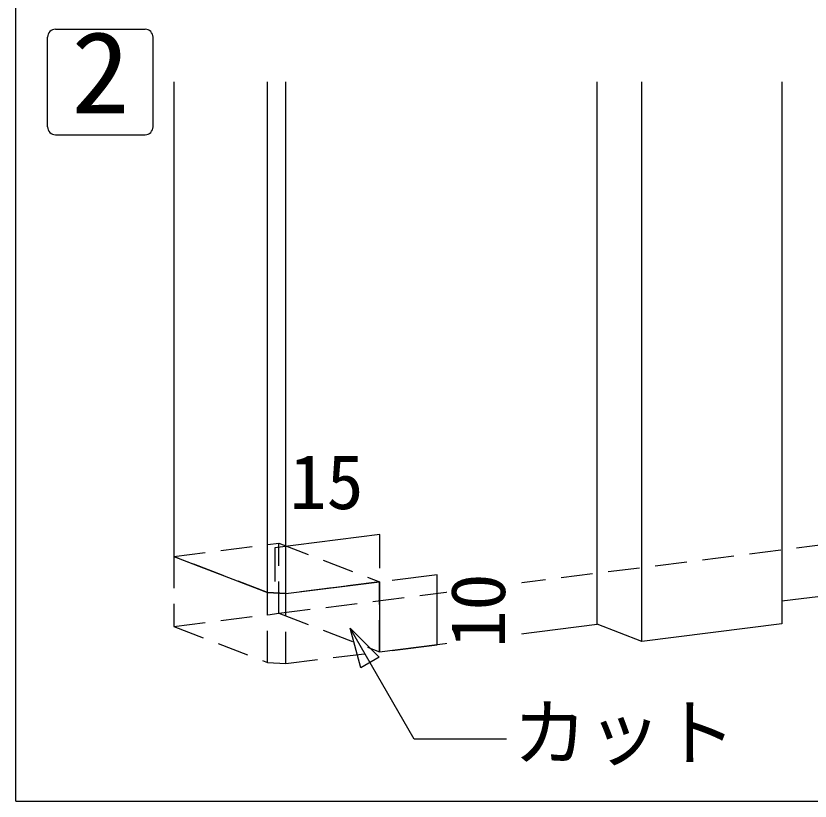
# Model space of a CAD drawing. Units: millimetres, scale not verified. Extents: x -1051 to 1051, y -744 to 744.
# Drawn here: x -482.5 to -331.8, y -577.5 to -428.6 of the extents above; entities that cross this region are included whole.
import ezdxf
from ezdxf.enums import TextEntityAlignment as Align

# ---------------------------------------------------------------- set-up
doc = ezdxf.new("R2010")
doc.units = ezdxf.units.MM
doc.header["$LTSCALE"] = 5
doc.linetypes.add('DASHED1', pattern=[1.8, 1.2, -0.6])
doc.layers.add('5-0', color=7, linetype='Continuous')
doc.layers.add('5-1', color=5, linetype='Continuous')
doc.styles.add('ＭＳ ゴシック', font='')
doc.styles.get('ＭＳ ゴシック').set_extended_font_data('MS Gothic')

msp = doc.modelspace()

# ---------------------------------------------------------------- linework, layer by layer
at = {"layer": '5-0', "color": 3}
for q in [(-482.5, -257.5), (-202.5, -577.5)]:
    msp.add_line((-482.5, -577.5), q, dxfattribs=at)
at = {"layer": '5-0', "color": 1}
for p, q in [((-474.986, -431.114), (-457.986, -431.114)), ((-476.486, -449.614), (-476.486, -432.614)), ((-456.486, -449.614), (-456.486, -432.614)), ((-474.986, -451.114), (-457.986, -451.114))]:
    msp.add_line(p, q, dxfattribs=at)
at = {"layer": '5-0'}
for p, q in [((-452.559, -441.114), (-452.559, -531.114)), ((-434.749, -537.931), (-434.749, -441.114)), ((-431.263, -538.138), (-431.263, -441.114)), ((-372.226, -543.961), (-372.226, -441.114)), ((-363.745, -547.207), (-363.745, -441.114)), ((-337.179, -441.114), (-337.179, -543.85)), ((-337.179, -539.532), (-258.582, -529.599)), ((-452.559, -531.114), (-434.749, -537.931)), ((-431.263, -538.138), (-413.552, -535.899)), ((-413.552, -535.899), (-413.552, -549.184)), ((-434.749, -537.931), (-431.263, -538.138)), ((-337.179, -543.85), (-363.745, -547.207)), ((-413.552, -549.184), (-372.226, -543.961)), ((-363.745, -547.207), (-372.226, -543.961))]:
    msp.add_line(p, q, dxfattribs=at)
at = {"layer": '5-0', "linetype": 'DASHED1'}
for p, q in [((-432.634, -541.88), (-277.664, -522.295)), ((-452.559, -531.114), (-432.634, -528.596)), ((-452.559, -531.114), (-452.559, -544.399)), ((-452.559, -531.114), (-434.749, -537.931)), ((-431.263, -538.138), (-413.552, -535.899)), ((-413.552, -549.184), (-413.552, -535.899)), ((-434.749, -551.215), (-434.749, -537.931)), ((-431.263, -538.138), (-434.749, -537.931)), ((-431.263, -551.422), (-431.263, -538.138)), ((-452.559, -544.399), (-432.634, -541.88)), ((-432.634, -541.88), (-413.552, -549.184)), ((-452.559, -544.399), (-434.749, -551.215)), ((-431.263, -551.422), (-413.552, -549.184)), ((-434.749, -551.215), (-431.263, -551.422))]:
    msp.add_line(p, q, dxfattribs=at)
msp.add_lwpolyline([(-432.634, -541.88), (-432.634, -528.596), (-413.552, -535.899)], dxfattribs=at)
msp.add_lwpolyline([(-452.559, -531.114), (-452.559, -544.399), (-434.749, -551.215), (-431.263, -551.422), (-413.552, -549.184), (-413.552, -535.899), (-431.263, -538.138), (-434.749, -537.931)], close=True, dxfattribs=at)
at = {"layer": '5-0', "color": 6}
msp.add_lwpolyline([(-417.048, -552.231), (-419.059, -544.728), (-413.566, -550.221)], close=True, dxfattribs=at)
at = {"layer": '5-0', "color": 1}
for centre, start, end in [((-474.986, -432.614), 90, 180), ((-457.986, -432.614), 0, 90), ((-474.986, -449.614), 180, 270), ((-457.986, -449.614), 270, 0)]:
    msp.add_arc(centre, 1.5, start, end, dxfattribs=at)
at = {"layer": '5-1'}
for p, q in [((-413.445, -526.947), (-433.369, -529.466)), ((-413.445, -533.304), (-413.445, -526.947)), ((-433.369, -529.466), (-433.369, -535.822)), ((-402.56, -534.565), (-411.102, -535.644)), ((-402.56, -547.849), (-402.56, -534.565)), ((-411.102, -548.929), (-402.56, -547.849))]:
    msp.add_line(p, q, dxfattribs=at)

# ---------------------------------------------------------------- texts
at = {"layer": '5-0', "style": 'ＭＳ ゴシック', "width": 1.05}
msp.add_text('2', height=15.52, dxfattribs=at).set_placement((-471.989, -451.697), align=Align.BOTTOM_LEFT)
at = {"layer": '5-0', "style": 'ＭＳ ゴシック'}
msp.add_text('カット', height=10.35, dxfattribs=at).set_placement((-388.217, -572.78), align=Align.BOTTOM_LEFT)

# ---------------------------------------------------------------- next in the draw order: wipeouts: each hides what was drawn before it
for points in [[(-430.604, -525.226), (-430.604, -511.115), (-416.21, -511.115), (-416.21, -525.226)], [(-386.59, -548.404), (-400.701, -548.404), (-400.701, -534.01), (-386.59, -534.01)]]:
    msp.add_wipeout(points)

# ---------------------------------------------------------------- next in the draw order: linework, layer by layer
at = {"layer": '5-0', "color": 6}
msp.add_lwpolyline([(-389.407, -565.724), (-406.937, -565.724), (-419.059, -544.728)], dxfattribs=at)

# ---------------------------------------------------------------- next in the draw order: texts
at = {"layer": '5-0', "style": 'ＭＳ ゴシック'}
msp.add_text('15', height=10.35, dxfattribs=at).set_placement((-430.604, -525.226), align=Align.BOTTOM_LEFT)
msp.add_text('10', height=10.35, rotation=90, dxfattribs=at).set_placement((-386.59, -548.404), align=Align.BOTTOM_LEFT)

doc.saveas('drawing.dxf')
